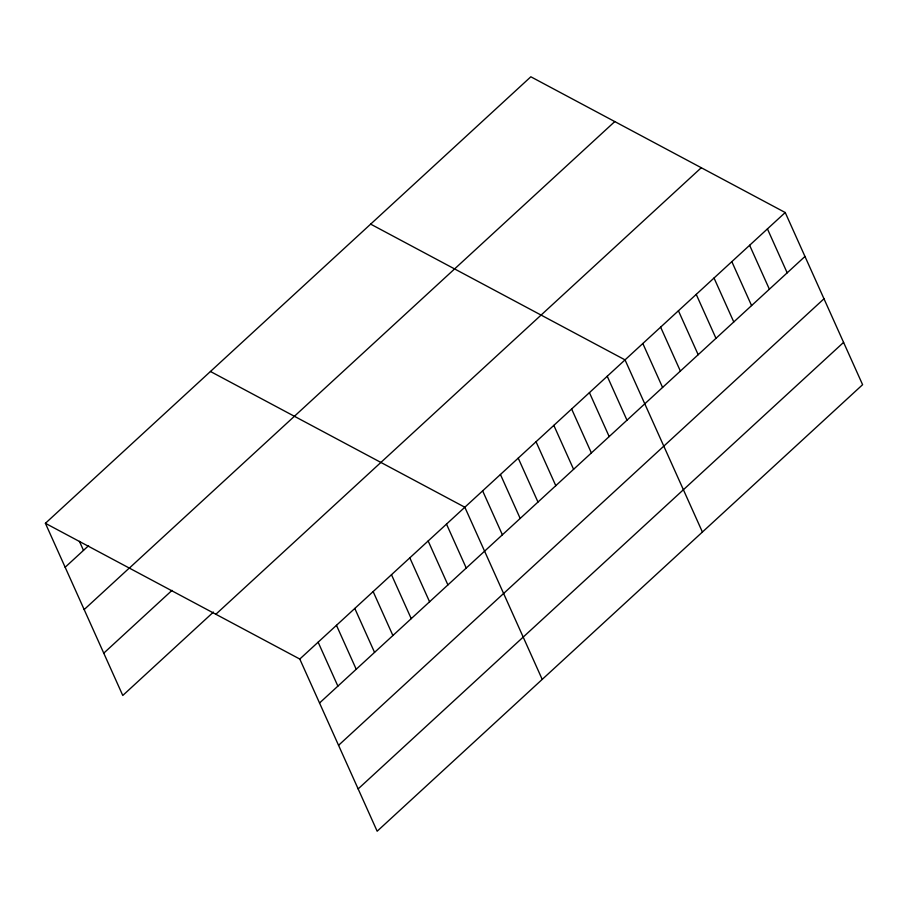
<?xml version="1.0" encoding="UTF-8"?>
<svg xmlns="http://www.w3.org/2000/svg" width="908" height="908" viewBox="0 0 908 908"><rect width="100%" height="100%" fill="white"/><g stroke="black" fill="none" stroke-linecap="round" stroke-linejoin="round"><path stroke-width="1.36" d="M45.4 523.303L530.84 76.783L785.227 212.529L862.6 384.697L377.161 831.217L299.788 659.049L45.4 523.303L122.773 695.471L213.448 612.071M65.149 567.25L88.587 545.697M84.172 609.563L128.993 568.329M129.345 568.102L614.784 121.57M103.762 653.158L172.021 590.37M215.843 614.262L701.271 167.73M299.788 659.049L785.227 212.529M319.537 702.996L804.976 256.465M338.559 745.309L823.987 298.789M358.149 788.904L843.589 342.384M370.646 224.128L625.033 359.874L702.406 532.043M210.452 371.486L464.839 507.231L542.212 679.4M767.43 228.895L787.179 272.843M749.622 245.273L769.371 289.209M731.825 261.64L751.574 305.587M714.029 278.018L733.778 321.965M696.232 294.385L715.981 338.332M678.424 310.763L698.173 354.71M660.627 327.13L680.376 371.077M642.83 343.508L662.579 387.455M607.236 376.252L626.985 420.2M589.428 392.631L609.177 436.566M571.631 408.997L591.38 452.944M553.835 425.375L573.584 469.311M536.038 441.742L555.787 485.689M518.23 458.12L537.979 502.056M500.433 474.487L520.182 518.434M482.636 490.865L502.385 534.801M446.498 524.098L466.247 568.045M428.156 540.975L447.905 584.911M409.826 557.841L429.575 601.788M391.484 574.707L411.233 618.654M373.143 591.573L392.892 635.521M354.801 608.451L374.55 652.387M336.471 625.317L356.22 669.264M318.129 642.183L337.878 686.13M79.427 541.338L83.491 550.384"/></g></svg>
